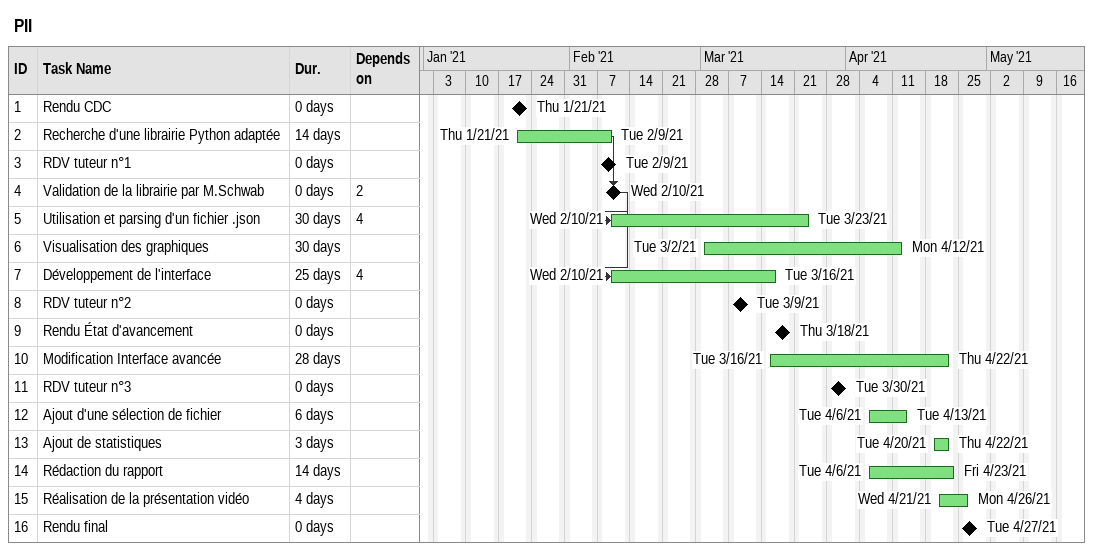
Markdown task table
PII

| ID | Task | Duration | Start | Finish | Predecessors |
|---|---|---|---|---|---|
| 1 | Rendu CDC | 0d | 2021-01-21 | 2021-01-21 |  |
| 2 | Recherche d'une librairie Python adaptée | 14d | 2021-01-21 | 2021-02-09 |  |
| 3 | RDV tuteur n°1 | 0d | 2021-02-09 | 2021-02-09 |  |
| 4 | Validation de la librairie par M.Schwab | 0d | 2021-02-10 | 2021-02-10 | 2 |
| 5 | Utilisation et parsing d'un fichier .json | 30d | 2021-02-10 | 2021-03-23 | 4 |
| 6 | Visualisation des graphiques | 30d | 2021-03-02 | 2021-04-12 |  |
| 7 | Développement de l'interface | 25d | 2021-02-10 | 2021-03-16 | 4 |
| 8 | RDV tuteur n°2 | 0d | 2021-03-09 | 2021-03-09 |  |
| 9 | Rendu État d'avancement | 0d | 2021-03-18 | 2021-03-18 |  |
| 10 | Modification Interface avancée | 28d | 2021-03-16 | 2021-04-22 |  |
| 11 | RDV tuteur n°3 | 0d | 2021-03-30 | 2021-03-30 |  |
| 12 | Ajout d'une sélection de fichier | 6d | 2021-04-06 | 2021-04-13 |  |
| 13 | Ajout de statistiques | 3d | 2021-04-20 | 2021-04-22 |  |
| 14 | Rédaction du rapport | 14d | 2021-04-06 | 2021-04-23 |  |
| 15 | Réalisation de la présentation vidéo | 4d | 2021-04-21 | 2021-04-26 |  |
| 16 | Rendu final | 0d | 2021-04-27 | 2021-04-27 |  |
